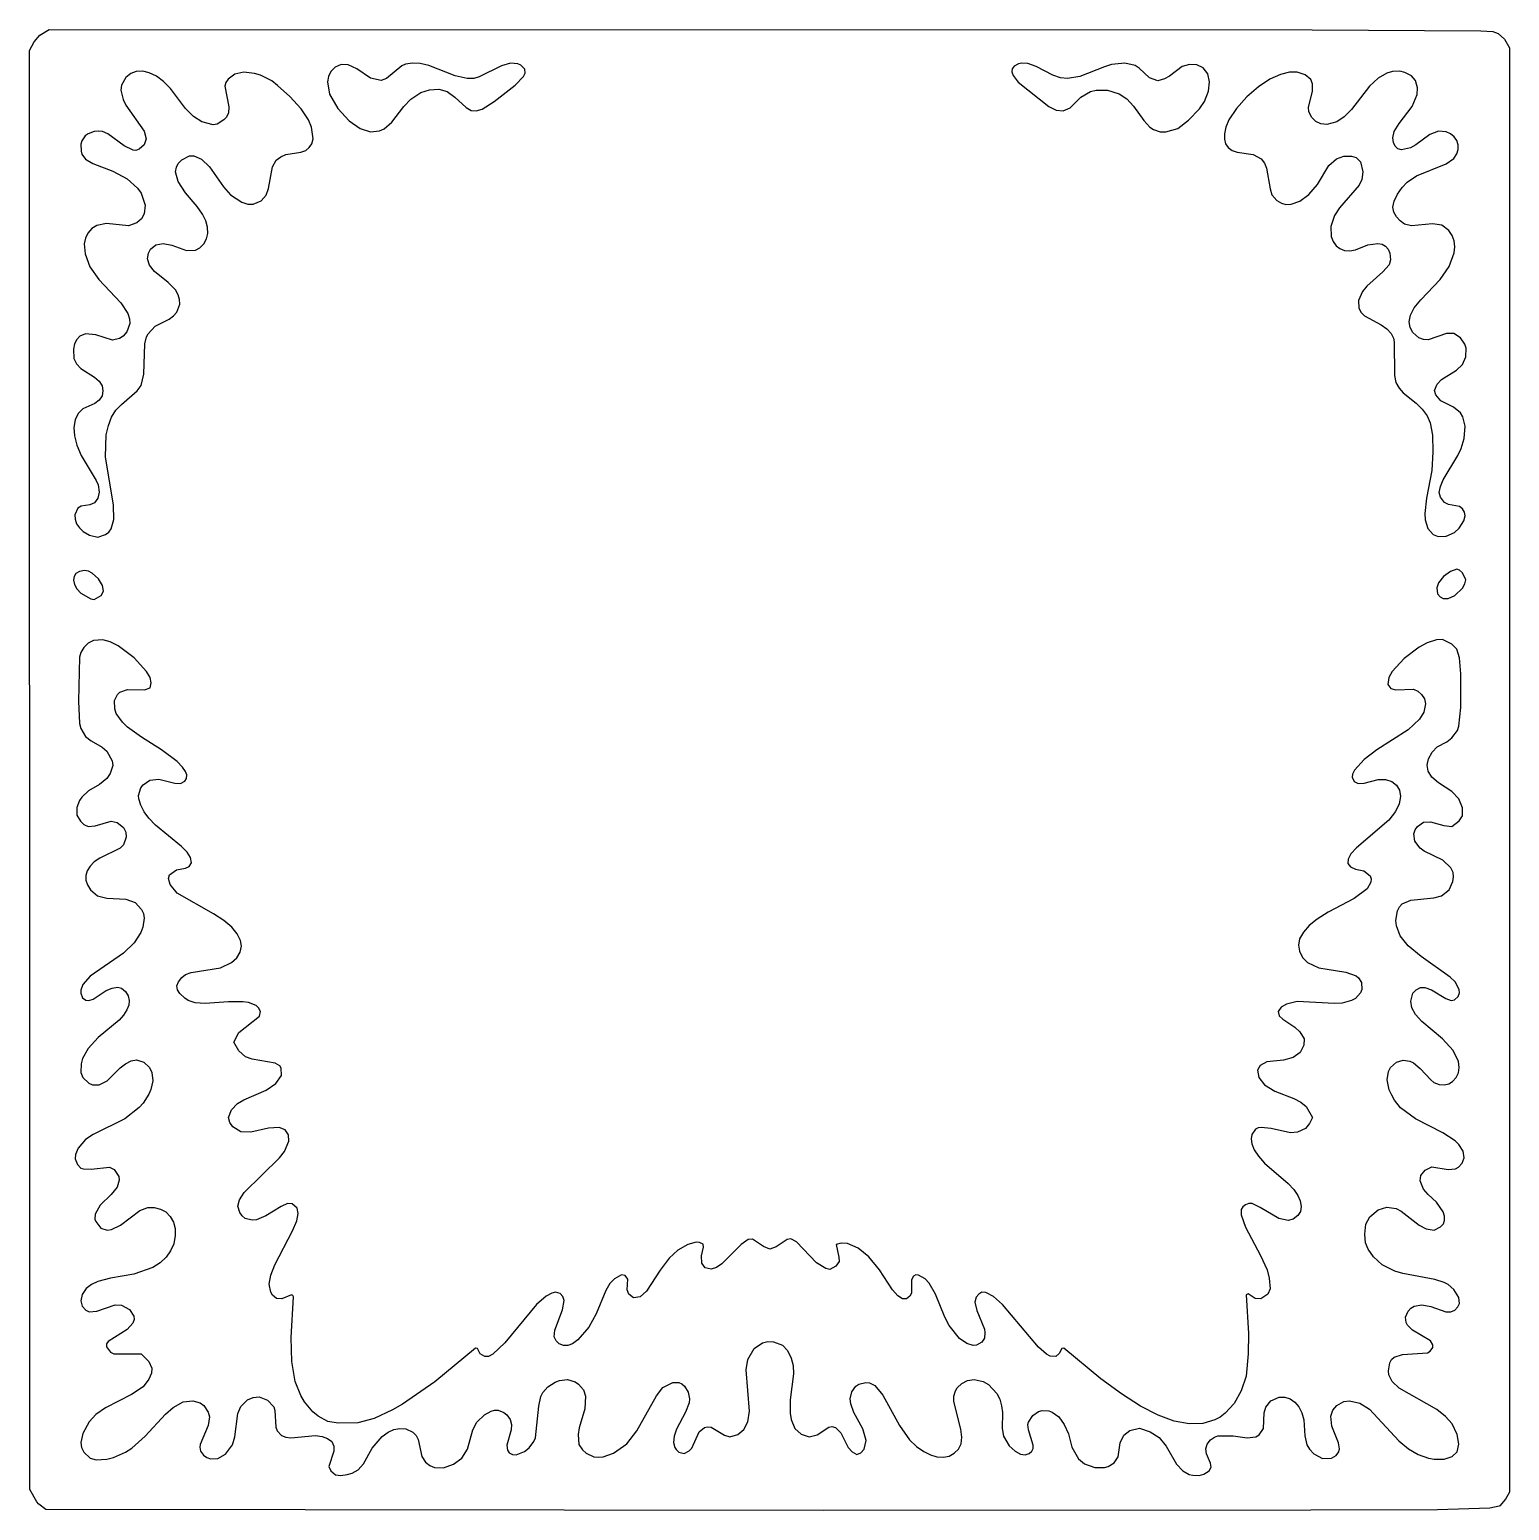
# Model space of a CAD drawing. Header units: millimetres. Extents: x 0 to 300, y 0 to 300.
import ezdxf

# ---------------------------------------------------------------- set-up
doc = ezdxf.new("R2010")
doc.units = ezdxf.units.MM
doc.layers.add('CUT', color=7, linetype='CONTINUOUS')

msp = doc.modelspace()

# ---------------------------------------------------------------- linework, layer by layer
at = {"layer": 'CUT'}
for points in [[(0.0094, 4.2098), (0.0083, 39.4396), (0, 295.0364), (0, 295.7511), (0.8863, 297.5435), (2.0621, 298.8994), (3.9794, 300), (259.6996, 299.9699), (293.8942, 299.7594), (296.3375, 299.6053), (297.4286, 299.2297), (298.7076, 298.0611), (299.6692, 296.3015), (299.6692, 3.7051), (298.9082, 2.2531), (297.7401, 0.9304), (297.6086, 0.8451), (295.7305, 0.4808), (285.1431, 0.0902), (259.4732, 0.0247), (160.7746, 0.0105), (3.256, 0.1804), (3.2549, 0.1812), (1.8523, 1.2948), (1.7778, 1.3539), (1.4543, 1.7095)], [(16.9613, 203.6308), (15.3985, 213.4511), (15.5189, 217.9027), (15.9493, 219.821), (16.5943, 221.478), (17.4882, 222.8957), (18.6016, 224.0713), (21.7733, 226.7958), (22.562, 227.8879), (23.0967, 230.1693), (23.3085, 236.3126), (23.676, 237.7683), (24.0234, 238.3828), (25.3965, 239.9409), (28.2834, 241.3579), (29.1487, 241.9924), (29.8018, 242.7487), (30.4004, 244.3957), (30.3761, 245.3322), (30.1043, 246.2499), (29.5225, 247.273), (28.025, 248.7926), (25.2785, 251.0271), (24.3088, 252.2709), (23.8817, 253.5392), (24.0649, 254.7226), (24.4839, 255.4887), (25.5296, 256.3806), (27.0411, 256.6901), (28.7998, 256.3551), (31.7985, 255.2507), (33.5897, 255.3382), (34.4794, 255.7733), (35.3054, 256.6267), (35.8488, 257.5915), (36.0796, 258.6757), (36.0195, 259.9794), (35.6508, 261.2782), (34.9876, 262.637), (33.9544, 264.1597), (31.5556, 266.9496), (30.0645, 269.237), (29.5647, 271.2125), (29.7226, 272.1171), (30.0932, 272.8677), (30.8093, 273.6247), (32.3544, 274.4024), (33.2351, 274.3965), (34.8268, 273.754), (36.4487, 272.1793), (39.2317, 268.1309), (40.657, 266.5274), (42.9592, 265.0281), (44.1807, 264.6564), (45.2697, 264.6572), (46.8598, 265.2897), (47.8923, 266.4848), (48.3697, 267.8227), (49.1547, 272.2182), (49.9261, 273.5317), (50.8504, 274.2322), (51.9123, 274.7289), (54.9124, 275.1542), (55.9034, 275.5183), (56.6378, 276.1024), (57.1624, 276.8919), (57.4117, 277.8856), (57.0908, 280.2377), (56.4888, 281.7058), (55.0013, 283.9193), (52.7139, 286.4778), (50.2201, 288.7042), (49.0336, 289.6132), (46.7359, 290.757), (45.5461, 291.1398), (43.3787, 291.366), (41.5879, 290.9924), (40.2156, 289.9923), (39.7423, 289.2964), (39.5517, 288.5685), (40.3248, 284.3773), (40.2611, 283.1022), (39.7906, 282.1817), (39.3347, 281.7209), (37.9975, 280.8704), (37.1738, 280.7239), (34.8484, 281.3358), (33.168, 282.4148), (31.5879, 284.0291), (28.5161, 288.0895), (27.1097, 289.4944), (25.6928, 290.5368), (24.2266, 291.2595), (22.9211, 291.595), (21.5483, 291.5305), (20.4714, 291.1204), (19.4867, 290.28), (18.6301, 288.717), (18.5022, 287.7121), (18.9239, 285.8173), (19.4613, 284.6768), (23.2277, 279.3955), (23.6068, 277.883), (23.1989, 276.6801), (22.1592, 275.8084), (21.5116, 275.5242), (20.9754, 275.5644), (19.15, 276.4655), (15.8683, 278.8993), (14.7685, 279.3608), (13.9222, 279.4276), (13.083, 279.3636), (11.8378, 278.9161), (11.2719, 278.4866), (10.5878, 277.4438), (10.3987, 276.7914), (10.404, 275.4056), (10.5958, 274.7451), (11.301, 273.7824), (12.7976, 272.8448), (16.8482, 271.3146), (19.7765, 269.7828), (21.829, 267.9114), (22.5716, 266.8657), (23.4274, 264.4531), (23.2204, 262.6653), (22.6245, 261.6987), (21.7042, 260.8759), (20.0482, 260.2732), (15.5542, 260.692), (13.6199, 260.3485), (12.6224, 259.693), (11.7857, 258.7403), (11.2968, 257.7349), (11.0701, 256.6145), (11.2435, 254.5956), (12.1935, 251.9645), (14.0471, 249.3775), (18.4891, 244.6293), (19.8768, 242.4875), (20.2094, 241.4171), (20.2627, 240.489), (19.6815, 238.776), (18.9317, 237.9158), (18.2202, 237.4327), (16.7907, 237.0854), (13.4013, 238.1776), (11.304, 238.3978), (10.201, 237.8968), (9.5484, 237.2303), (9.1014, 236.352), (8.8733, 235.2789), (8.979, 233.3466), (9.4659, 232.2721), (10.3719, 231.3412), (13.1323, 229.6225), (14.0943, 228.7885), (14.6924, 227.8313), (14.8552, 226.7905), (14.6606, 225.8192), (14.1055, 224.9386), (13.2131, 224.268), (10.7446, 223.1988), (9.8038, 222.2513), (9.2228, 220.974), (8.9647, 219.4184), (9.0769, 217.6963), (9.5744, 215.7951), (10.4427, 213.7518), (13.5082, 208.6698), (13.8606, 207.7654), (14.1034, 206.2851), (13.8234, 205.0487), (13.1167, 204.1028), (12.1792, 203.7087), (10.4336, 203.4769), (9.7539, 203.0307), (9.1879, 201.7243), (9.2298, 200.8081), (9.5242, 199.8962), (10.0702, 199.0422), (10.8659, 198.3036), (12.0952, 197.586), (13.8228, 197.2055), (15.3459, 197.6975), (16.0428, 198.2147), (16.5357, 198.8735), (17.0537, 200.7395)], [(79.1983, 287.2478), (80.9884, 287.7798), (82.8759, 287.9084), (84.5436, 287.4365), (86.1399, 286.3045), (88.3895, 284.2046), (89.3899, 283.5836), (90.4364, 283.5531), (91.6435, 283.8936), (94.0769, 285.4072), (98.3062, 288.7682), (99.9987, 290.5026), (100.3517, 291.1539), (100.2704, 291.9643), (99.4507, 292.7802), (98.8595, 293.0474), (97.4115, 293.1736), (95.5463, 292.6386), (91.0229, 290.4122), (89.9359, 290.1068), (88.634, 290.0763), (86.1732, 290.6346), (80.8573, 292.7575), (79.1161, 293.1175), (77.526, 293.2031), (76.0941, 292.9811), (75.405, 292.6719), (72.2567, 290.0969), (71.2188, 289.6861), (69.0447, 290.191), (66.2862, 292.0793), (64.5167, 292.8774), (63.0783, 292.9339), (61.8767, 292.3745), (61.0154, 291.4906), (60.5277, 290.5287), (60.305, 289.4055), (60.7404, 286.9017), (62.4054, 284.0516), (64.7244, 281.4967), (66.9199, 279.966), (68.9995, 279.3082), (70.8731, 279.5017), (71.8202, 279.9068), (73.3721, 281.2779), (75.7698, 284.4551), (77.1675, 285.9135)], [(238.7064, 287.5166), (238.9167, 289.4331), (238.5716, 291.0126), (237.64, 292.2272), (236.4059, 292.8653), (234.8848, 292.9632), (233.4212, 292.5176), (230.8337, 290.5511), (229.811, 290.0271), (228.4823, 289.6559), (226.7568, 290.212), (224.6764, 292.1965), (223.8934, 292.7013), (221.7638, 293.173), (219.1255, 292.9034), (217.6433, 292.4865), (212.6515, 290.5133), (210.1954, 290.0784), (208.749, 290.2366), (207.2462, 290.7476), (203.8053, 292.5554), (202.1585, 293.121), (200.9127, 293.2045), (200.2478, 293.0528), (199.3832, 292.6182), (198.9915, 292.0876), (198.919, 291.4517), (199.1578, 290.6994), (200.2253, 289.3656), (206.4201, 284.4253), (207.8968, 283.6776), (209.329, 283.5784), (210.7063, 284.1573), (212.9165, 286.295), (214.8444, 287.4749), (215.9616, 287.7593), (218.2603, 287.7561), (220.6392, 286.9667), (222.2265, 285.9513), (223.5616, 284.494), (225.6217, 281.56), (226.828, 280.2667), (227.5686, 279.7469), (228.9605, 279.3132), (230.0977, 279.3065), (232.5138, 279.9978), (234.7135, 281.627), (236.9391, 283.9693), (237.9274, 285.4694)], [(290.5882, 202.251), (290.1582, 202.9253), (289.5567, 203.3897), (287.3344, 203.7714), (286.5239, 204.1921), (285.7147, 205.2468), (285.4773, 206.2572), (285.697, 207.4069), (286.2529, 208.8232), (289.2526, 213.7426), (289.9151, 215.157), (290.5026, 217.1899), (290.7043, 219.6519), (290.261, 221.5206), (289.7586, 222.3333), (288.3224, 223.5232), (285.7776, 224.8138), (284.7482, 226.0079), (284.5136, 226.9), (285.0799, 228.1623), (285.951, 229.1045), (288.9527, 231.0146), (290.1523, 232.1836), (290.8265, 233.7086), (290.9181, 235.4489), (290.6471, 236.2802), (289.7764, 237.5891), (288.4056, 238.4144), (286.9373, 238.4182), (283.2373, 237.1453), (282.257, 237.2061), (281.3552, 237.5254), (280.0874, 238.6361), (279.5904, 239.6369), (279.4004, 240.7808), (279.6219, 242.1425), (280.4079, 243.6201), (281.7128, 245.2874), (285.6495, 249.4045), (287.5025, 252.0183), (288.4594, 254.7647), (288.6018, 256.0121), (288.492, 257.186), (288.0832, 258.3101), (287.4012, 259.3079), (285.9894, 260.3879), (284.0808, 260.663), (279.829, 260.2419), (278.4427, 260.6065), (277.5283, 261.2439), (276.8162, 262.0833), (276.2846, 263.0284), (276.0921, 264.0377), (276.3454, 265.2458), (277.0278, 266.6415), (277.9305, 267.9957), (278.9836, 269.109), (280.852, 270.3899), (286.8499, 272.7881), (288.4388, 273.9083), (289.0271, 274.8079), (289.2886, 275.7414), (289.2926, 276.6385), (289.0171, 277.5146), (288.4886, 278.3049), (287.7537, 278.8931), (286.8424, 279.286), (285.328, 279.4016), (283.5518, 278.7763), (280.7385, 276.6828), (279.6373, 276.0694), (277.849, 275.6716), (277.1105, 275.8733), (276.5524, 276.3899), (276.2179, 277.1257), (276.0922, 278.0689), (276.3175, 279.3868), (277.3304, 280.9901), (279.9852, 284.4464), (280.9719, 286.8455), (281.0526, 288.193), (280.626, 289.7041), (279.8486, 290.6178), (278.495, 291.3296), (277.5006, 291.6139), (275.9972, 291.5201), (274.8586, 291.1658), (273.072, 290.1567), (271.3554, 288.5641), (267.6869, 283.814), (266.1945, 282.3187), (264.7036, 281.3067), (262.6833, 280.7537), (261.4836, 280.9195), (260.4796, 281.3947), (259.6526, 282.191), (259.08, 283.3336), (259.0134, 284.2554), (259.7931, 287.4812), (259.7937, 289.0299), (259.4913, 289.8975), (258.3095, 290.8072), (256.6894, 291.3706), (255.1229, 291.3994), (253.2899, 290.9251), (251.1533, 289.9725), (248.8413, 288.4285), (246.5022, 286.3556), (244.389, 284.0065), (242.881, 281.7068), (242.2688, 280.209), (241.9546, 278.9043), (241.9561, 277.8208), (242.206, 276.8891), (242.7167, 276.0927), (243.515, 275.5218), (244.5445, 275.1545), (247.7725, 274.7325), (249.3927, 273.7917), (250.0747, 272.9508), (250.4556, 271.9455), (251.2097, 267.7318), (251.5889, 266.562), (252.5968, 265.3885), (253.5033, 264.8239), (254.4088, 264.5741), (255.4484, 264.6056), (257.2102, 265.2626), (259.0646, 266.611), (260.7995, 268.646), (263.098, 272.4388), (264.671, 273.8486), (266.1525, 274.3456), (267.7202, 274.37), (268.6511, 274.0737), (269.5052, 273.1874), (270.0134, 271.1849), (269.787, 269.6308), (269.2235, 268.5096), (265.2879, 263.9128), (264.2309, 262.3317), (263.519, 260.126), (263.6123, 258.0756), (263.9739, 257.0472), (264.5634, 256.1978), (265.3232, 255.6257), (266.252, 255.2558), (267.357, 255.191), (268.5338, 255.3848), (271.0038, 256.3803), (273.0389, 256.6603), (273.896, 256.5014), (274.5894, 256.1099), (275.1485, 255.4902), (275.4692, 254.7357), (275.6077, 253.3351), (275.3437, 252.3542), (274.0631, 250.9399), (270.7861, 248.0219), (269.9044, 246.9116), (269.1411, 245.103), (269.2153, 243.5916), (269.6482, 242.7087), (270.3491, 241.9838), (273.6869, 240.2011), (274.8575, 239.3653), (275.706, 238.443), (276.1996, 237.4789), (276.3309, 236.7555), (276.4209, 229.8965), (276.7051, 228.5074), (277.3542, 227.3568), (278.144, 226.4243), (280.8215, 224.3162), (282.0164, 223.1236), (282.9875, 221.7441), (283.6358, 220.3098), (284.0902, 217.8096), (284.1804, 214.4712), (283.9367, 210.6707), (282.9123, 205.0632), (282.5588, 201.9466), (282.6216, 200.6585), (283.1438, 198.9153), (284.263, 197.7364), (285.2652, 197.3139), (286.8686, 197.3864), (288.5556, 198.1477), (289.4937, 198.9646), (290.4707, 200.5071), (290.7329, 201.4992)], [(13.9324, 188.7188), (12.6705, 189.8953), (11.8915, 190.2981), (11.0865, 190.407), (10.1009, 190.2481), (9.3765, 189.8366), (8.9905, 189.2184), (8.8806, 188.4601), (9.08, 187.5785), (9.5872, 186.6749), (10.3702, 185.8501), (12.3741, 184.6968), (13.0888, 184.5732), (14.5074, 185.3481), (14.9474, 186.2629), (14.7779, 187.3848)], [(290.2043, 189.9455), (289.593, 190.4844), (289.0419, 190.6985), (287.7541, 190.2431), (286.3009, 189.2173), (285.2871, 187.9313), (284.9588, 186.914), (285.1324, 185.7074), (285.668, 185.0689), (286.2471, 184.7254), (287.2647, 184.7167), (288.6511, 185.34), (290.1805, 186.837), (290.6573, 187.7378), (290.8216, 188.5513)], [(49.9708, 42.9455), (49.1749, 43.6399), (48.8695, 44.2265), (48.5416, 45.826), (48.8773, 47.6837), (49.6385, 49.7297), (53.247, 56.6485), (54.0798, 58.6663), (54.3736, 60.1576), (54.1487, 61.235), (53.1805, 62.1219), (52.2558, 62.1673), (50.9188, 61.5847), (47.8638, 59.6528), (45.9703, 58.9015), (45.0807, 58.798), (43.6293, 59.1697), (43.057, 59.6545), (42.5388, 60.3792), (42.1964, 61.6132), (42.5134, 62.9385), (43.4571, 64.4157), (50.5696, 71.4077), (51.6342, 72.7343), (52.4792, 74.7813), (52.4185, 76.0884), (51.7679, 77.0991), (50.5244, 77.597), (48.3867, 77.4451), (44.8185, 76.6018), (42.7959, 76.7016), (41.1845, 77.7083), (40.5312, 78.619), (40.3015, 79.5988), (40.8489, 81.1701), (42.1157, 82.4345), (43.3491, 83.2018), (47.9193, 85.1281), (49.8565, 86.5156), (51.0382, 88.0834), (50.9469, 89.5796), (50.6463, 90.0691), (49.7453, 90.6415), (45.081, 91.4012), (43.6966, 91.889), (42.3717, 93.1199), (41.3703, 94.8964), (42.3859, 96.8182), (46.5514, 100.1506), (46.7853, 101.0843), (46.3755, 101.856), (45.8819, 102.2766), (44.3162, 102.8827), (43.1502, 103.0389), (40.2929, 103.0385), (35.5739, 102.7073), (33.5347, 102.8357), (32.0751, 103.3223), (31.4375, 103.7611), (30.4391, 104.7217), (29.9519, 105.4904), (29.837, 106.311), (30.1242, 107.0943), (30.8141, 107.9823), (31.5997, 108.6051), (32.7003, 108.9909), (38.6268, 109.9105), (40.8862, 110.9808), (41.9364, 111.9494), (42.6537, 113.1046), (42.907, 114.291), (42.7161, 115.4933), (42.0484, 116.8215), (40.9323, 118.136), (39.3489, 119.4865), (37.2596, 120.8809), (29.876, 125.0531), (28.446, 126.7889), (28.0918, 128.0342), (28.31, 128.7826), (29.7138, 129.7835), (31.548, 130.112), (32.3257, 130.4663), (32.7556, 131.1966), (32.6017, 132.2626), (31.9122, 133.3271), (30.75, 134.517), (25.5245, 138.8118), (24.1636, 140.2332), (23.2254, 141.5343), (22.5479, 142.885), (22.0848, 144.1475), (22.0512, 144.8626), (22.5478, 146.3771), (23.0119, 147.0326), (24.377, 147.9254), (26.1468, 148.1188), (29.3924, 147.3305), (30.5797, 147.277), (31.4284, 147.7118), (31.7919, 148.2514), (31.8469, 148.9927), (31.5878, 149.7217), (30.9528, 150.6084), (29.8859, 151.7087), (26.7174, 154.106), (22.6728, 156.6424), (19.8229, 158.6823), (18.7773, 159.6652), (17.523, 161.418), (17.2333, 162.364), (17.208, 164.0715), (17.7695, 165.303), (18.2942, 165.7496), (19.7874, 166.2823), (23.2438, 166.2558), (24.3994, 166.6732), (24.6469, 167.6775), (24.3928, 168.7201), (23.674, 169.9861), (21.1658, 172.7329), (17.9168, 175.138), (16.3118, 175.9532), (14.8162, 176.393), (12.9645, 176.2492), (11.8725, 175.6925), (10.9526, 174.8116), (10.3635, 173.8233), (10.068, 172.8752), (9.8933, 163.9453), (10.0685, 159.392), (10.3384, 158.4374), (11.3356, 156.81), (12.4638, 155.9127), (14.7178, 154.6296), (15.6249, 153.8113), (16.7053, 151.8667), (16.8693, 150.9267), (16.2856, 149.2782), (15.6281, 148.2946), (14.1666, 147.0775), (11.9196, 145.7669), (10.5851, 144.5101), (10.0914, 143.8017), (9.5427, 142.378), (9.5573, 140.8815), (10.2782, 139.6117), (11.0062, 138.9433), (11.8657, 138.5416), (13.2415, 138.6715), (16.49, 139.6368), (17.7244, 139.3719), (19.044, 138.3803), (19.4521, 137.4278), (19.5174, 136.3715), (19.0085, 134.8739), (18.3241, 134.1509), (14.1877, 132.1341), (13.0682, 131.385), (12.2541, 130.5461), (11.6356, 129.547), (11.3688, 128.641), (11.3754, 127.6829), (11.6898, 126.7236), (12.3167, 125.7548), (13.7534, 124.5336), (15.6447, 124.0265), (19.5138, 123.8115), (21.4067, 123.1829), (22.6834, 121.748), (23.0782, 120.9585), (23.2162, 119.9698), (22.9433, 118.1608), (22.5462, 117.111), (21.1666, 114.9753), (19.0076, 112.911), (12.2719, 108.2194), (10.7572, 106.5716), (10.3842, 105.4023), (10.3802, 104.7928), (10.7413, 103.8729), (11.4135, 103.3997), (12.0006, 103.3204), (12.8507, 103.6099), (15.5339, 105.3091), (16.7283, 105.7968), (17.8017, 105.9825), (18.6292, 105.7757), (19.4276, 105.108), (19.9554, 104.2816), (20.1784, 103.3407), (20.0807, 102.3795), (19.7181, 101.4093), (19.0392, 100.3368), (18.1413, 99.3213), (13.9051, 95.8344), (11.8545, 93.5986), (10.714, 91.5345), (10.4289, 90.5105), (10.3766, 88.6985), (10.778, 87.712), (11.9643, 86.5862), (12.72, 86.2382), (14.1153, 86.2232), (15.685, 87.0131), (18.3387, 89.6733), (19.4443, 90.5076), (20.5921, 91.0845), (21.6577, 91.2745), (23.1245, 90.8374), (24.3094, 89.73), (24.7786, 88.6911), (24.9309, 87.021), (24.5645, 85.2443), (24.1473, 84.3093), (23.0033, 82.5328), (22.1902, 81.6533), (19.2888, 79.3649), (12.896, 76.1837), (11.3429, 75.1615), (9.859, 73.4153), (9.3157, 72.0929), (9.2513, 71.2235), (9.7261, 70.0716), (10.401, 69.3709), (10.9002, 69.1939), (12.4542, 69.171), (16.1883, 69.5587), (17.1021, 69.0869), (18.0904, 67.6514), (18.1586, 66.8987), (17.7015, 65.4981), (16.4907, 63.9846), (14.2851, 61.8347), (13.3002, 60.0433), (13.2268, 59.0143), (13.3805, 58.5308), (14.3936, 57.1836), (15.7027, 56.7617), (16.5889, 56.8815), (18.3836, 57.7828), (22.3472, 60.7614), (23.9532, 61.3465), (25.2466, 61.3814), (26.5151, 61.0508), (27.5599, 60.4629), (28.4706, 59.5798), (29.1369, 58.4201), (29.4696, 57.1412), (29.5021, 55.7134), (29.1787, 54.0088), (28.5428, 52.5886), (27.6672, 51.3183), (26.4124, 50.179), (24.9623, 49.2414), (21.091, 47.8613), (16.3672, 47.041), (13.7967, 46.3628), (12.5357, 45.7892), (11.4655, 44.9945), (10.6308, 43.7355), (10.3768, 42.466), (10.6256, 41.3669), (11.3587, 40.5447), (12.0515, 40.225), (13.5924, 40.3606), (17.2908, 41.6229), (18.6285, 41.5799), (20.2371, 40.7192), (21.0767, 39.3489), (21.1396, 38.6525), (20.9034, 37.9416), (19.7512, 36.6344), (15.8898, 34.2334), (15.5711, 33.7671), (15.5521, 33.1272), (16.363, 32.084), (17.0673, 31.7247), (22.5921, 31.734), (24.1173, 30.1861), (24.7492, 28.8308), (24.6521, 27.7926), (24.1639, 26.6275), (22.9662, 25.0464), (20.6176, 23.5181), (15.343, 20.8036), (13.4138, 19.434), (12.0345, 17.9597), (10.7593, 15.6118), (10.3766, 13.7391), (10.5173, 12.7245), (10.9887, 11.7761), (12.2378, 10.6176), (13.449, 10.2515), (15.6383, 10.368), (16.9806, 10.7043), (19.3948, 11.7808), (20.7037, 12.6334), (23.4217, 15.0272), (27.5411, 19.5064), (29.0595, 20.8681), (31.1252, 22.0038), (33.0731, 22.1941), (34.5099, 21.7897), (35.2746, 21.2307), (36.1593, 19.9073), (36.4438, 18.9371), (36.141, 17.1742), (34.5269, 13.3903), (34.4408, 12.8197), (34.6294, 11.9982), (35.2126, 11.1933), (35.9099, 10.6922), (36.6443, 10.4273), (38.1224, 10.4975), (39.6492, 11.3761), (41.0769, 13.3021), (41.5379, 14.927), (42.1386, 19.6145), (42.7502, 21.0293), (44.1235, 22.3864), (45.3001, 22.9087), (46.4872, 23.0061), (48.1544, 22.363), (49.4364, 20.9897), (49.6831, 20.2755), (49.8654, 16.8654), (50.1329, 16.1479), (51.0248, 15.2026), (51.9044, 14.8113), (52.8699, 14.6772), (57.8693, 15.1837), (59.2678, 14.9993), (60.3335, 14.6056), (61.1679, 13.9541), (61.5877, 13.0352), (61.591, 12.007), (60.6094, 8.8942), (60.9799, 8.0381), (61.9228, 7.2164), (63.0184, 7.0963), (64.2763, 7.2471), (65.3249, 7.5416), (66.518, 8.2281), (67.5881, 9.4747), (69.3418, 12.5844), (71.422, 14.9963), (72.6421, 15.8629), (73.7686, 16.3784), (74.9538, 16.6284), (76.1845, 16.5177), (77.6022, 15.8239), (78.2717, 15.1937), (78.7016, 14.3872), (79.4058, 10.9254), (80.1737, 9.7486), (81.0269, 9.1329), (82.0197, 8.7195), (83.8103, 8.6635), (85.8236, 9.344), (87.5415, 10.579), (88.6443, 12.4061), (89.7231, 16.2992), (90.5874, 17.8831), (92.1167, 19.3864), (93.4642, 20.1242), (94.1355, 20.291), (94.8592, 20.2902), (96.0349, 19.8255), (96.6476, 19.3452), (97.2848, 18.4315), (97.5608, 17.437), (97.503, 16.3218), (96.6606, 13.1951), (96.8033, 12.1924), (97.1365, 11.701), (97.7731, 11.3403), (98.4992, 11.2852), (100.2455, 11.9581), (101.1437, 12.6682), (102.1216, 13.9803), (102.4518, 14.7324), (103.1038, 21.1305), (103.5544, 23.0535), (103.9564, 23.8607), (104.9471, 25.0314), (106.4371, 25.9934), (107.3377, 26.3123), (108.9427, 26.4943), (110.4725, 26.0632), (111.1879, 25.5893), (112.1556, 24.4564), (112.5683, 23.1246), (112.4187, 20.6048), (111.2711, 16.7194), (111.0968, 15.358), (111.2526, 13.3494), (111.9587, 12.2805), (112.7074, 11.5732), (114.2267, 10.8673), (115.1586, 10.768), (116.1776, 10.8633), (118.2281, 11.6056), (120.9242, 13.493), (122.989, 16.0953), (126.9757, 23.2013), (128.2286, 24.9137), (130.2563, 25.951), (131.4822, 25.8922), (132.0811, 25.62), (132.6094, 25.189), (133.3956, 23.9602), (133.6516, 22.5842), (133.5624, 21.8154), (132.8562, 19.8907), (131.009, 16.4872), (130.5467, 15.0582), (130.4077, 13.7847), (130.6413, 12.7685), (130.9306, 12.3126), (131.4644, 11.8147), (132.5267, 11.5632), (133.5338, 12.042), (134.0871, 12.6389), (135.6018, 15.9132), (136.6651, 16.8213), (137.2851, 16.9604), (137.9929, 16.8589), (140.7042, 15.237), (141.8144, 14.9188), (143.4138, 15.372), (144.6102, 16.4047), (145.4528, 17.9321), (145.8033, 20.0807), (145.1148, 28.5141), (145.4775, 30.5929), (146.6977, 32.7964), (148.4024, 33.9834), (149.4951, 34.2536), (150.6288, 34.1816), (152.4959, 33.4534), (153.4887, 32.4298), (154.2491, 30.8167), (154.6162, 29.3564), (154.676, 27.7072), (154.013, 22.4005), (154.0127, 19.679), (154.1997, 18.4531), (154.97, 16.6247), (156.2283, 15.441), (157.8864, 14.8888), (159.4626, 15.3349), (161.8662, 16.8625), (162.455, 16.9898), (163.198, 16.7688), (164.2712, 15.7449), (165.7701, 12.7771), (166.5902, 11.8729), (167.4902, 11.3022), (168.3156, 11.6597), (168.9781, 12.3955), (169.3821, 14.1753), (168.7485, 16.5555), (166.9454, 19.8657), (166.3172, 21.606), (166.1979, 22.5836), (166.5057, 24.0295), (167.3259, 25.1845), (167.9064, 25.5825), (169.3502, 25.952), (170.0748, 25.8842), (171.1894, 25.3176), (172.8039, 23.3673), (176.1575, 17.1776), (178.2158, 14.3228), (179.6234, 12.9744), (181.0664, 11.9559), (182.4249, 11.264), (183.7556, 10.866), (185.0476, 10.7702), (186.1952, 11.0225), (187.2554, 11.584), (188.1027, 12.4324), (188.6477, 13.5151), (188.7822, 14.8121), (188.6099, 16.4484), (187.1321, 22.0666), (187.1636, 23.1699), (187.4985, 24.2107), (187.8475, 24.8051), (188.7741, 25.6889), (189.9477, 26.3028), (191.274, 26.5543), (193.077, 26.127), (194.1655, 25.5425), (195.8764, 23.7202), (196.466, 22.5414), (196.8408, 21.2223), (197.0215, 19.8281), (196.9305, 16.5817), (197.2451, 15.0394), (198.3979, 13.063), (199.5755, 11.9743), (200.6421, 11.3884), (201.5807, 11.2507), (202.3959, 11.5098), (202.9642, 12.0367), (203.2434, 12.5717), (203.254, 13.2214), (202.2577, 16.3366), (202.1373, 17.3935), (202.2785, 17.8978), (203.1764, 19.2006), (204.3394, 20.0265), (205.0836, 20.2395), (206.3749, 20.1472), (207.0916, 19.875), (208.4212, 18.9686), (209.5259, 17.4429), (210.4162, 15.4869), (211.0772, 12.8419), (212.418, 10.4606), (213.6027, 9.4617), (215.7173, 8.6853), (217.6764, 8.6655), (218.4276, 8.8772), (219.6134, 9.6602), (220.4693, 10.8928), (220.8794, 13.7023), (221.5614, 15.2298), (222.8143, 16.2261), (224.7393, 16.6602), (226.9099, 15.9516), (228.7268, 14.7876), (230.1846, 13.0258), (232.2765, 9.3778), (233.5424, 8.0248), (234.7993, 7.3131), (235.5807, 7.1258), (236.8685, 7.093), (237.7962, 7.3453), (238.8515, 8.053), (239.2703, 8.7742), (239.1325, 9.6089), (238.362, 11.4993), (238.2278, 12.4876), (238.4923, 13.4203), (239.1496, 14.2705), (239.9378, 14.8767), (240.6247, 15.1265), (243.7361, 15.0963), (246.578, 14.6786), (248.2963, 14.9217), (248.9903, 15.2857), (249.8557, 16.5703), (250.0183, 19.7553), (250.3456, 20.9474), (251.3324, 22.2111), (253.0641, 22.946), (254.1792, 22.9409), (255.2609, 22.5879), (256.2088, 21.9218), (257.0164, 20.9581), (257.6391, 19.7742), (258.0113, 18.3519), (258.2291, 15.1235), (258.6734, 13.3182), (259.1785, 12.4253), (260.0846, 11.4885), (261.8182, 10.5057), (263.6155, 10.5643), (264.6185, 11.1124), (265.1579, 11.8609), (265.262, 12.4715), (265.0969, 13.7206), (263.7176, 17.0583), (263.4933, 19.1305), (263.9081, 20.282), (264.7201, 21.2526), (266.1737, 22.0872), (267.3174, 22.2233), (269.3899, 21.7199), (271.3635, 20.5361), (277.3053, 14.0886), (279.2657, 12.5121), (281.2211, 11.3538), (283.2766, 10.5864), (284.4412, 10.372), (286.4665, 10.3745), (288.108, 10.8934), (289.0784, 11.8628), (289.4139, 13.4312), (289.1158, 15.3844), (288.0549, 17.5217), (286.7549, 19.0508), (284.9805, 20.4666), (277.3293, 24.7495), (275.9046, 26.0977), (275.2651, 27.4384), (275.1904, 28.2618), (275.4496, 29.9215), (275.8165, 30.5469), (276.3692, 31.0195), (278.0056, 31.5777), (283.0727, 31.898), (283.65, 32.2462), (284.1617, 33.0419), (284.1764, 33.5518), (283.7127, 34.3272), (280.0566, 36.5529), (279.0611, 37.5593), (278.7725, 38.0923), (278.6518, 39.1649), (279.1812, 40.3943), (279.6914, 40.9487), (280.4021, 41.3765), (281.9558, 41.6508), (283.7972, 41.3192), (286.7925, 40.217), (287.8258, 40.2139), (288.6149, 40.5486), (289.265, 41.2173), (289.5719, 41.9386), (289.4444, 43.1451), (288.4523, 44.7549), (287.2788, 45.7602), (286.4748, 46.1932), (284.5407, 46.8056), (278.067, 48.0118), (276.4791, 48.5029), (273.9387, 49.765), (272.1229, 51.3999), (271.0858, 52.9391), (270.5616, 54.1847), (270.3773, 55.9652), (270.6044, 57.9771), (271.3851, 59.4677), (273.0649, 60.9304), (274.8463, 61.4414), (276.7348, 61.1376), (277.739, 60.6431), (281.4288, 57.7775), (282.8022, 57.0307), (284.4246, 56.8096), (285.7433, 57.4491), (286.3058, 58.0678), (286.5483, 58.7513), (286.5499, 59.6253), (286.2714, 60.5155), (284.9204, 62.4475), (283.2104, 63.9824), (282.3091, 65.1086), (281.6336, 66.7676), (281.76, 67.8339), (282.6052, 68.9137), (283.9683, 69.5837), (287.2639, 69.0796), (288.7568, 69.1785), (289.3968, 69.5388), (290.1137, 70.3369), (290.5183, 71.4585), (290.2837, 72.7949), (289.4493, 74.1277), (288.7098, 74.8983), (286.1673, 76.5004), (280.6696, 79.3417), (277.6403, 81.5536), (276.3767, 83.1482), (275.837, 84.1294), (275.3446, 85.2172), (274.9195, 87.208), (275.1628, 88.9411), (275.5628, 89.7199), (276.8038, 90.8005), (278.1814, 91.2158), (279.497, 91.0334), (280.2323, 90.6732), (281.607, 89.516), (283.7379, 87.2401), (284.4045, 86.7135), (285.4837, 86.2816), (286.5418, 86.2114), (287.4242, 86.4342), (288.177, 86.8989), (288.8908, 87.6807), (289.34, 88.6843), (289.4995, 89.7359), (289.3568, 90.9294), (288.2895, 93.1564), (286.1517, 95.5671), (281.9416, 99.0866), (280.6289, 100.4583), (279.9221, 101.7987), (279.7012, 103.1909), (280.1416, 104.7677), (280.8242, 105.5029), (281.6632, 105.9467), (282.557, 105.9756), (283.9197, 105.4913), (286.7745, 103.7196), (287.8878, 103.3414), (288.569, 103.4687), (289.3229, 104.1207), (289.5892, 104.8563), (289.5248, 105.5468), (288.6645, 107.0652), (287.6983, 108.0079), (281.7772, 112.2174), (279.1432, 114.3969), (277.5212, 116.4302), (276.793, 118.4024), (276.6943, 119.5146), (277.0082, 121.4884), (277.3992, 122.2635), (277.9858, 122.878), (279.7415, 123.6322), (284.3717, 124.0848), (285.957, 124.5232), (287.4697, 125.7503), (288.2451, 127.3924), (288.3854, 128.3702), (288.2584, 129.2327), (287.7933, 130.2076), (286.1686, 131.7638), (282.4123, 133.5822), (281.5772, 134.1584), (280.5298, 135.5878), (280.3022, 137.1018), (280.5633, 137.8936), (281.0821, 138.5801), (282.3037, 139.4144), (283.6935, 139.5167), (286.4079, 138.7279), (288.0172, 138.5506), (289.5131, 139.7038), (290.1566, 140.7514), (290.163, 142.3394), (289.4624, 144.1781), (288.0141, 145.6802), (285.335, 147.3997), (283.9634, 148.5839), (283.2343, 149.7588), (283.0094, 151.007), (283.2879, 152.3), (284.0145, 153.6007), (285.0798, 154.665), (287.0323, 155.7068), (288.0438, 156.5228), (289.143, 158.0117), (289.4579, 158.8805), (289.866, 162.6779), (289.8061, 169.4662), (289.6001, 172.696), (289.0575, 174.4908), (288.0318, 175.5247), (286.1571, 176.4261), (284.927, 176.3914), (283.0287, 175.7569), (281.4137, 174.9047), (278.3518, 172.5784), (275.9556, 169.953), (275.2895, 168.7777), (275.036, 167.3094), (275.6313, 166.4882), (276.6468, 166.255), (280.2833, 166.3703), (281.1579, 165.9569), (281.8989, 165.285), (282.4688, 164.4051), (282.704, 163.4334), (282.3359, 161.7103), (281.5017, 160.3318), (279.1749, 158.1566), (272.8593, 154.1047), (270.237, 152.166), (268.3128, 149.954), (267.9013, 149.1341), (267.8209, 148.5269), (268.2441, 147.6955), (269.0614, 147.2709), (270.2712, 147.3328), (273.1193, 148.0573), (274.6079, 148.0579), (275.856, 147.6748), (276.8204, 146.9341), (277.4017, 145.9025), (277.5929, 144.6179), (277.3406, 143.1773), (276.6221, 141.6216), (275.2625, 139.8691), (268.693, 134.2298), (267.5838, 133.0078), (267.0121, 131.9613), (266.9847, 131.0352), (267.4725, 130.3618), (268.4844, 129.8935), (270.2195, 129.6054), (271.487, 128.5912), (271.697, 127.9361), (271.6025, 127.2583), (270.8534, 125.9607), (268.2667, 123.9752), (262.9767, 121.2087), (260.7663, 119.8139), (259.1446, 118.4818), (257.947, 117.1733), (257.1903, 115.8157), (256.9416, 114.5519), (257.1467, 113.2815), (257.8018, 112.0284), (258.7806, 111.0159), (261.0706, 109.9113), (266.5287, 109.0726), (268.6318, 108.3098), (269.1351, 107.9097), (269.7116, 106.951), (269.8045, 105.5554), (269.5194, 104.8855), (268.4786, 103.7297), (267.7236, 103.282), (265.833, 102.7451), (264.2874, 102.6776), (256.7245, 103.0997), (254.5156, 102.5507), (253.4383, 101.9752), (252.8596, 101.0528), (253.0696, 100.2127), (253.767, 99.493), (256.1962, 97.8959), (257.2557, 96.9319), (258.097, 95.5435), (258.0574, 94.2307), (257.3008, 92.7945), (255.8993, 91.7904), (253.9227, 91.2206), (250.554, 90.8828), (249.2167, 90.1723), (248.6554, 89.1807), (248.9163, 87.6969), (250.0923, 86.2365), (252.1957, 84.949), (256.0156, 83.4737), (257.4551, 82.72), (258.4893, 81.863), (259.818, 79.6194), (259.177, 78.3711), (258.4143, 77.3949), (256.789, 76.6127), (255.364, 76.4813), (251.4395, 77.3836), (249.3759, 77.5928), (248.8193, 77.5295), (248.2807, 77.2108), (247.5013, 76.1478), (247.3472, 75.3052), (247.5145, 74.2536), (248.0074, 73.0633), (248.8776, 71.7833), (250.0932, 70.3552), (254.8914, 66.2144), (255.9959, 65.0232), (256.844, 63.8325), (257.3314, 62.7396), (257.4993, 61.5505), (257.3396, 60.5883), (256.8185, 59.7399), (255.9159, 59.0315), (254.9013, 58.7383), (252.9826, 59.1236), (249.2036, 61.3899), (247.5666, 62.1688), (246.9275, 62.1658), (246.243, 61.9053), (245.6943, 61.482), (245.387, 60.9506), (245.3872, 59.9172), (246.211, 57.3994), (249.2725, 51.6388), (250.5965, 48.7207), (251.036, 47.0618), (251.2153, 44.8979), (250.7255, 43.8113), (249.353, 42.8364), (248.1827, 42.9679), (246.8023, 43.9044), (246.3342, 43.662), (246.8268, 35.8461), (246.796, 31.7402), (246.3452, 27.1989), (245.3437, 24.2068), (243.9137, 21.6722), (242.1432, 19.68), (241.0841, 18.8779), (240.0498, 18.332), (237.6063, 17.5987), (234.8104, 17.5391), (231.7993, 18.0913), (228.5269, 19.3062), (224.9966, 21.1012), (221.1024, 23.5948), (216.9617, 26.6853), (209.4709, 32.9073), (209.0026, 32.8258), (208.4867, 31.7679), (207.8014, 31.1714), (206.6711, 31.2211), (205.9395, 31.629), (204.3193, 33.0992), (197.0329, 41.7372), (195.1801, 43.3583), (193.6733, 44.1475), (192.8438, 44.1994), (192.2331, 43.8412), (191.7076, 43.2107), (191.4051, 42.2129), (191.8327, 40.5336), (193.3418, 36.7288), (193.4731, 36.0203), (193.3683, 34.9311), (192.8328, 34.0701), (191.78, 33.4896), (191.0794, 33.4192), (189.7949, 33.8162), (188.3203, 34.8418), (186.2341, 37.4733), (185.3704, 39.1367), (183.4423, 43.8332), (182.1379, 46.0683), (181.3675, 46.9013), (180.0426, 47.6955), (179.4845, 47.7111), (178.975, 47.4275), (178.6189, 46.6872), (178.6191, 43.9864), (178.2475, 43.3938), (177.5821, 42.858), (176.754, 42.8471), (175.8177, 43.4977), (174.7157, 44.7208), (172.0876, 48.7363), (169.9699, 51.3555), (167.7988, 53.1427), (165.6005, 54.0534), (164.3211, 54.1633), (163.3352, 53.8903), (163.9047, 51.3205), (163.9305, 50.4376), (163.262, 49.4929), (162.0648, 48.8123), (161.2557, 48.9868), (159.3678, 50.1437), (155.3141, 54.4059), (154.1447, 55.0184), (153.4315, 54.9018), (151.1849, 53.4326), (149.8981, 52.9631), (148.6111, 53.4454), (146.4104, 54.9808), (145.5339, 54.9175), (144.1002, 53.9092), (140.1808, 49.9631), (139.0818, 49.1864), (138.0223, 48.903), (136.819, 49.1469), (136.1347, 50.0919), (136.0606, 51.5772), (136.4583, 53.3022), (136.3678, 53.9215), (135.6848, 54.3026), (135.0107, 54.3433), (133.2811, 53.8605), (131.2942, 52.7186), (129.497, 51.1225), (127.7002, 48.7051), (124.9583, 44.427), (123.6416, 43.2404), (122.2936, 43.0749), (121.3276, 43.7958), (121.0245, 44.6718), (121.1159, 46.8444), (120.6187, 47.5917), (119.8588, 47.7622), (118.465, 46.9481), (117.5333, 45.9628), (116.6604, 44.5814), (114.7442, 39.8461), (113.278, 37.1334), (110.9888, 34.543), (109.9487, 33.7482), (109.0128, 33.4197), (108.1448, 33.4474), (107.2623, 33.7738), (106.5999, 34.3689), (106.2041, 35.1616), (106.3535, 36.5046), (107.9237, 40.6176), (108.2395, 42.5362), (108.0036, 43.3591), (107.4166, 43.9693), (106.5292, 44.2058), (105.7238, 43.9921), (104.6385, 43.4193), (102.6682, 41.709), (96.2191, 33.938), (93.8244, 31.6705), (92.9043, 31.1681), (92.1811, 31.167), (91.247, 31.7342), (90.7331, 32.7942), (90.3063, 32.8474), (82.0495, 26.0565), (75.5146, 21.5091), (73.5001, 20.3497), (69.7712, 18.6356), (66.449, 17.7448), (62.4504, 17.6547), (60.4089, 18.0112), (58.4279, 19.1216), (57.3715, 19.9856), (55.659, 22.0286), (54.9342, 23.3157), (53.7784, 26.1543), (53.0832, 30.1549), (52.9629, 35.0472), (53.4439, 43.2959), (53.332, 43.5691), (53.0228, 43.6842), (51.0998, 42.8367)]]:
    msp.add_lwpolyline(points, close=True, dxfattribs=at)

doc.saveas('drawing.dxf')
